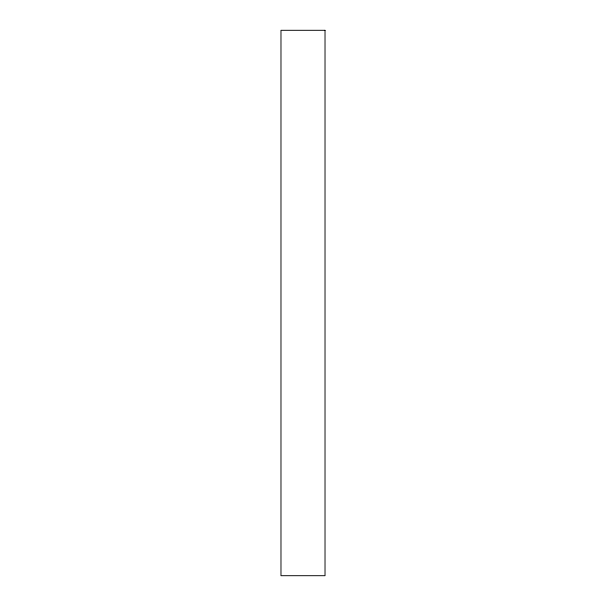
<?xml version="1.0" encoding="UTF-8"?>
<svg xmlns="http://www.w3.org/2000/svg" width="606" height="606" viewBox="0 0 606 606"><rect width="100%" height="100%" fill="white"/><g stroke="black" fill="none" stroke-linecap="round" stroke-linejoin="round"><path stroke-width="0.91" d="M325.021 30.3L280.979 30.3L280.979 575.7L325.021 575.7L325.021 30.3"/></g></svg>
